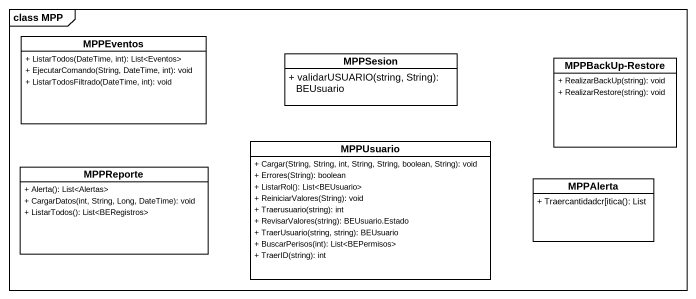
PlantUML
@startuml
mainframe class MPP
hide circle
hide empty members
skinparam classAttributeIconSize 0
class MPPEventos {
  + ListarTodos(DateTime, int): List<Eventos>
  + EjecutarComando(String, DateTime, int): void
  + ListarTodosFiltrado(DateTime, int): void
}
class MPPSesion {
  + validarUSUARIO(string, String): BEUsuario
}
class "MPPBackUp-Restore" as MPPBackUp_Restore {
  + RealizarBackUp(string): void
  + RealizarRestore(string): void
}
class MPPReporte {
  + Alerta(): List<Alertas>
  + CargarDatos(int, String, Long, DateTime): void
  + ListarTodos(): List<BERegistros>
}
class MPPUsuario {
  + Cargar(String, String, int, String, String, boolean, String): void
  + Errores(String): boolean
  + ListarRol(): List<BEUsuario>
  + ReiniciarValores(String): void
  + Traerusuario(string): int
  + RevisarValores(string): BEUsuario.Estado
  + TraerUsuario(string, string): BEUsuario
  + BuscarPerisos(int): List<BEPermisos>
  + TraerID(string): int
}
class MPPAlerta {
  + Traercantidadcr[itica(): List
}
@enduml
